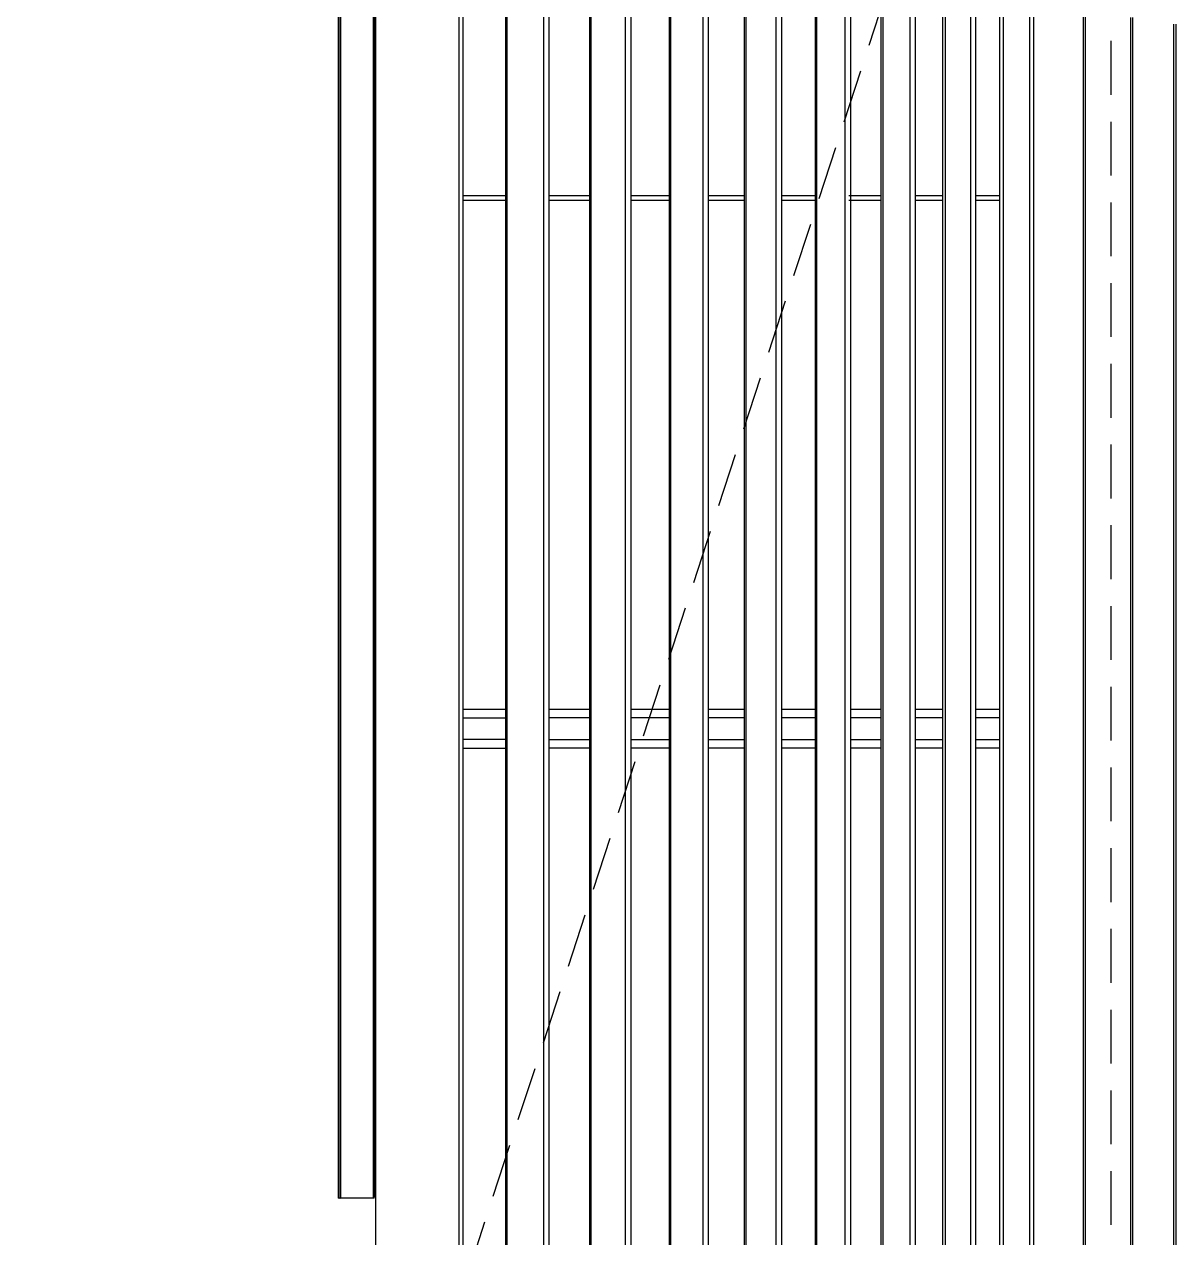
# Model space of a CAD drawing. Header units: inches. Extents: x 15866 to 103813, y -56635 to -28561.
# Drawn here: x 44725.2 to 44992.5, y -38141.8 to -37859.9 of the extents above; entities that cross this region are included whole.
import ezdxf

# ---------------------------------------------------------------- set-up
doc = ezdxf.new("R2010")
doc.units = ezdxf.units.IN
doc.header["$LTSCALE"] = 50
doc.header["$MEASUREMENT"] = 0
doc.linetypes.add('HIDDEN', pattern=[0.375, 0.25, -0.125])
doc.layers.add('도면층8', color=8, linetype='Continuous')

# ---------------------------------------------------------------- blocks, each defined once
blk = doc.blocks.new('*U103')
at = {"color": 1, "linetype": 'HIDDEN'}
blk.add_line((39.94, 14.99), (1479.94, 484.99), dxfattribs=at)
at = {"color": 8}
for p, q in [((479.94, 186.06), (479.94, 186.02)), ((1329.52, 185.7), (190.37, 185.7)), ((1329, 166.3), (190.88, 166.3)), ((190.88, 165.5), (1329, 165.5)), ((247.19, 155.49), (247.19, 165.5)), ((248.19, 165.5), (248.19, 155.49)), ((366.44, 155.49), (366.44, 165.5)), ((368.44, 165.5), (368.44, 155.49)), ((373.44, 155.49), (373.44, 165.5)), ((375.44, 165.5), (375.44, 155.49)), ((1328.59, 155.49), (191.3, 155.49)), ((191.31, 155.23), (1328.58, 155.23)), ((1328.18, 146.67), (191.7, 146.67)), ((191.76, 145.5), (1328.12, 145.5)), ((247.19, 135.99), (247.19, 145.5)), ((248.19, 145.5), (248.19, 135.99)), ((366.44, 135.99), (366.44, 145.5)), ((368.44, 135.99), (368.44, 145.5)), ((373.44, 145.5), (373.44, 135.99)), ((375.44, 135.99), (375.44, 145.5)), ((1327.61, 135.99), (192.27, 135.99)), ((192.28, 135.75), (1327.6, 135.75)), ((1327.11, 127.69), (192.78, 127.69)), ((192.85, 126.5), (1327.03, 126.5)), ((247.19, 117.5), (247.19, 126.5)), ((248.19, 126.5), (248.19, 117.5)), ((366.44, 117.5), (366.44, 126.5)), ((368.44, 117.5), (368.44, 126.5)), ((373.44, 126.5), (373.44, 117.5)), ((375.44, 117.5), (375.44, 126.5)), ((1326.41, 117.5), (193.47, 117.5)), ((193.49, 117.26), (1326.4, 117.26)), ((1325.83, 109.71), (194.05, 109.71)), ((194.15, 108.5), (1325.73, 108.5)), ((247.19, 100.06), (247.19, 108.5)), ((248.19, 108.5), (248.19, 100.06)), ((366.44, 100.06), (366.44, 108.5)), ((368.44, 100.06), (368.44, 108.5)), ((373.44, 108.5), (373.44, 100.06)), ((375.44, 100.06), (375.44, 108.5)), ((1325.04, 100.06), (194.84, 100.06)), ((194.86, 99.81), (1325.02, 99.81)), ((1324.39, 92.71), (195.5, 92.71)), ((195.61, 91.5), (1324.28, 91.5)), ((247.19, 83.65), (247.19, 91.5)), ((248.19, 91.5), (248.19, 83.65)), ((366.44, 83.65), (366.44, 91.5)), ((368.44, 83.65), (368.44, 91.5)), ((373.44, 91.5), (373.44, 83.65)), ((375.44, 83.65), (375.44, 91.5)), ((1323.53, 83.65), (196.36, 83.65)), ((196.38, 83.38), (1323.5, 83.38)), ((1322.82, 76.7), (197.06, 76.7)), ((197.19, 75.5), (1322.7, 75.5)), ((247.19, 68.4), (247.19, 75.87)), ((248.19, 75.87), (248.19, 68.4)), ((366.44, 68.4), (366.44, 75.5)), ((368.44, 68.4), (368.44, 75.5)), ((373.44, 75.5), (373.44, 68.4)), ((375.44, 68.4), (375.44, 75.5)), ((1321.93, 68.4), (197.95, 68.4)), ((198, 67.99), (1321.89, 67.99)), ((1321.16, 61.62), (198.72, 61.62)), ((198.85, 60.5), (1321.03, 60.5)), ((247.19, 54.08), (247.19, 60.5)), ((248.19, 60.5), (248.19, 54.08)), ((366.44, 54.08), (366.44, 60.5)), ((368.44, 54.08), (368.44, 60.5)), ((373.44, 60.5), (373.44, 54.08)), ((375.44, 54.08), (375.44, 60.5)), ((1320.27, 54.08), (199.62, 54.08)), ((199.68, 53.54), (1320.2, 53.54)), ((1319.45, 47.55), (200.43, 47.55)), ((200.57, 46.5), (1319.32, 46.5)), ((247.19, 40.83), (247.19, 46.5)), ((248.19, 46.5), (248.19, 40.83)), ((366.44, 40.83), (366.44, 46.5)), ((368.44, 40.83), (368.44, 46.5)), ((373.44, 46.5), (373.44, 40.83)), ((375.44, 40.83), (375.44, 46.5)), ((1318.58, 40.83), (201.3, 40.83)), ((201.41, 40.04), (1318.47, 40.04)), ((1317.64, 33.88), (202.24, 33.88)), ((202.37, 33), (1317.52, 33)), ((1315.86, 21.42), (204.03, 21.42)), ((204.09, 21), (1315.79, 21)), ((1314.17, 10.38), (205.71, 10.38)), ((205.77, 10), (1314.11, 10)), ((1312.57, 0.4), (207.32, 0.4)), ((207.32, 0), (1312.57, 0))]:
    blk.add_line(p, q, dxfattribs=at)
at = {"color": 1, "linetype": 'HIDDEN'}
blk.add_lwpolyline([(1479.94, 484.99), (1479.94, 14.99), (39.94, 14.99), (39.94, 484.99)], close=True, dxfattribs=at)
at = {"color": 8}
for points, knots in [([(0.9, 193.94), (5.81, 193.94), (10.75, 193.94), (20.63, 193.94), (25.58, 193.94), (40.44, 193.94), (50.37, 193.94), (80.23, 193.94), (100.21, 193.94), (140.17, 193.94), (160.16, 193.94), (200.13, 193.94), (220.12, 193.94), (320.05, 193.94), (400, 193.94), (479.94, 193.94)], [0, 0, 0, 0, 0.03125, 0.03125, 0.0625, 0.0625, 0.125, 0.125, 0.25, 0.25, 0.375, 0.375, 0.5, 0.5, 1, 1, 1, 1]), ([(479.94, 193.8), (400.01, 193.8), (320.07, 193.8), (220.16, 193.8), (200.17, 193.8), (160.21, 193.8), (140.22, 193.8), (100.27, 193.8), (80.31, 193.8), (50.44, 193.8), (40.5, 193.8), (25.63, 193.8), (20.67, 193.8), (10.79, 193.8), (5.84, 193.8), (0.95, 193.8)], [0, 0, 0, 0, 0.5, 0.5, 0.625, 0.625, 0.75, 0.75, 0.875, 0.875, 0.9375, 0.9375, 0.96875, 0.96875, 1, 1, 1, 1]), ([(189.04, 194), (206.08, 194), (223.12, 194), (320.09, 194), (400.02, 194), (479.94, 194)], [0, 0, 0, 0, 0.175746, 0.175746, 1, 1, 1, 1]), ([(190.03, 194.41), (193.94, 194.42), (197.85, 194.42), (209.57, 194.41), (217.39, 194.41), (233.02, 194.41), (240.84, 194.41), (264.29, 194.41), (279.92, 194.41), (303.37, 194.41), (311.18, 194.41), (326.82, 194.41), (334.63, 194.41), (358.08, 194.41), (373.72, 194.41), (397.16, 194.41), (404.98, 194.41), (420.61, 194.41), (428.43, 194.41), (450.81, 194.41), (465.38, 194.41), (479.94, 194.41)], [0, 0, 0, 0, 0.040442, 0.040442, 0.121325, 0.121325, 0.202208, 0.202208, 0.363975, 0.363975, 0.444859, 0.444859, 0.525742, 0.525742, 0.687509, 0.687509, 0.768392, 0.768392, 0.849276, 0.849276, 1, 1, 1, 1]), ([(1.05, 186.26), (5.95, 186.26), (10.89, 186.26), (20.78, 186.26), (25.73, 186.26), (40.61, 186.26), (50.55, 186.26), (80.42, 186.26), (100.38, 186.26), (140.31, 186.26), (160.28, 186.26), (200.24, 186.26), (220.22, 186.26), (320.11, 186.26), (400.03, 186.26), (479.94, 186.26)], [0, 0, 0, 0, 0.03125, 0.03125, 0.0625, 0.0625, 0.125, 0.125, 0.25, 0.25, 0.375, 0.375, 0.5, 0.5, 1, 1, 1, 1]), ([(479.94, 186.06), (400.03, 186.06), (320.12, 186.06), (220.24, 186.06), (200.26, 186.06), (160.31, 186.06), (140.32, 186.06), (100.39, 186.06), (80.43, 186.06), (50.57, 186.06), (40.64, 186.06), (25.77, 186.06), (20.81, 186.06), (10.93, 186.06), (5.99, 186.06), (1.09, 186.06)], [0, 0, 0, 0, 0.5, 0.5, 0.625, 0.625, 0.75, 0.75, 0.875, 0.875, 0.9375, 0.9375, 0.96875, 0.96875, 1, 1, 1, 1]), ([(2.84, 186.02), (7.73, 186.02), (12.66, 186.02), (22.51, 186.02), (27.44, 186.02), (42.25, 186.02), (52.15, 186.02), (81.91, 186.02), (101.8, 186.02), (141.56, 186.02), (161.46, 186.02), (201.24, 186.02), (221.14, 186.02), (320.6, 186.02), (400.17, 186.02), (479.74, 186.02)], [0, 0, 0, 0, 0.03125, 0.03125, 0.0625, 0.0625, 0.125, 0.125, 0.25, 0.25, 0.375, 0.375, 0.5, 0.5, 1, 1, 1, 1])]:
    blk.add_open_spline(points, degree=3, knots=knots, dxfattribs=at)
for points in [[(479.94, 193.71), (479.94, 193.89), (479.94, 194.15), (479.94, 194.41)], [(479.94, 193.8), (479.94, 193.9), (479.94, 194), (479.94, 194)], [(479.94, 194), (479.94, 194), (479.94, 193.98), (479.94, 193.94)], [(479.94, 186.26), (479.94, 188.77), (479.94, 191.29), (479.94, 193.8)], [(479.94, 186.02), (479.88, 186.02), (479.81, 186.02), (479.74, 186.02)], [(479.94, 186.06), (479.94, 186.06), (479.94, 186.16), (479.94, 186.26)]]:
    blk.add_open_spline(points, degree=3, dxfattribs=at)

msp = doc.modelspace()

# ---------------------------------------------------------------- block references
at = {"layer": '도면층8', "xscale": -1, "rotation": 89.99999999999984}
msp.add_blockref('*U103', (44992.47, -37652.62), dxfattribs=at)

doc.saveas('drawing.dxf')
